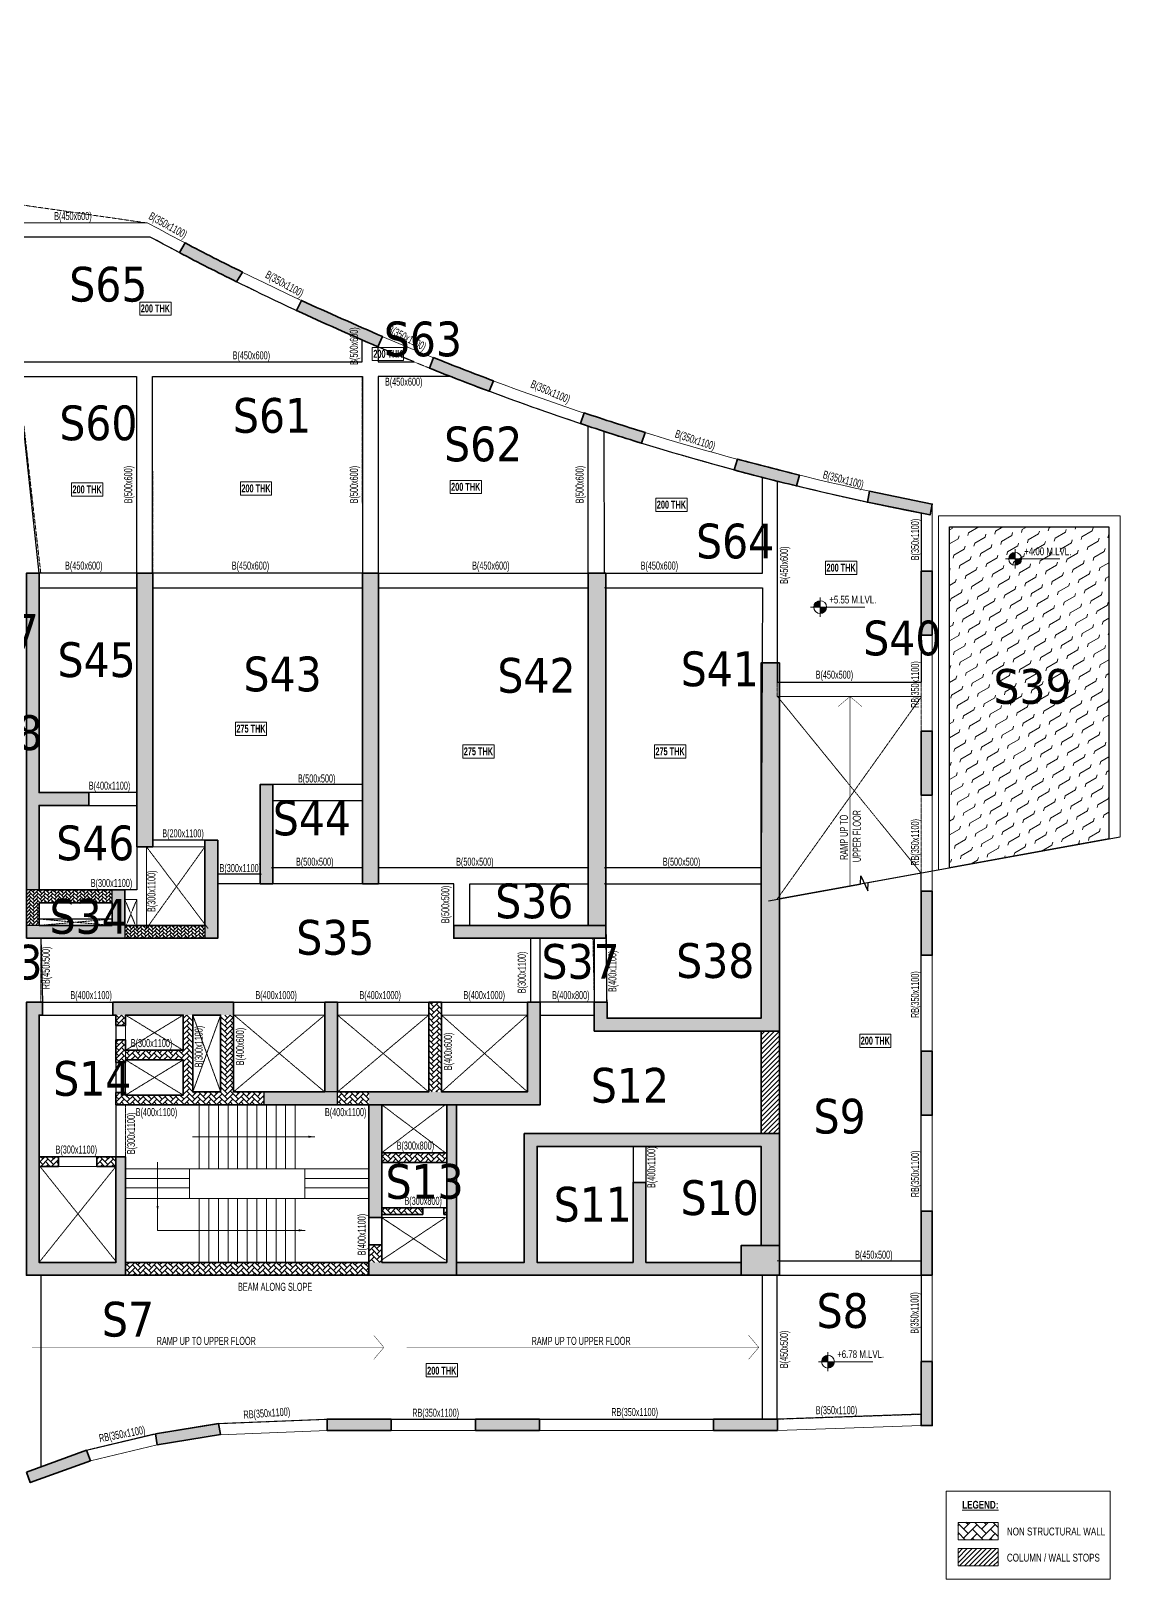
# Model space of a CAD drawing. Header units: millimetres. Extents: x 143 to 72671, y 174 to 58691.
# Drawn here: x 38651 to 72671, y 1636 to 49992 of the extents above; entities that cross this region are included whole.
import ezdxf

# ---------------------------------------------------------------- set-up
doc = ezdxf.new("R2010")
doc.units = ezdxf.units.MM
doc.linetypes.add('HIDDEN', pattern=[0.375, 0.25, -0.125])
doc.linetypes.add('HIDDEN2', pattern=[0.1875, 0.125, -0.0625])
for name, color, linetype, lineweight in [('A-ANNO-DIMS', 8, 'Continuous', 15), ('A-DETL-MISC', 35, 'Continuous', 15), ('A-FLOR-IDEN', 11, 'Continuous', 9), ('A-HIDD-ABVE', 8, 'HIDDEN', 20), ('A-HIDD-BELW', 8, 'HIDDEN2', 20), ('G-____-____-DIMS', 7, 'Continuous', 9), ('G-ANNO-TEXT', 231, 'Continuous', 9), ('S-BEAM', 7, 'Continuous', 18), ('S-BEAM-IDEN', 2, 'Continuous', 9), ('S-COL HATCH', 9, 'Continuous', 0), ('S-COLS', 5, 'Continuous', 35)]:
    doc.layers.add(name, color=color, linetype=linetype, lineweight=lineweight)
doc.layers.add('changes', color=7, linetype='Continuous')
doc.layers.add('SUNK SLAB', color=8, linetype='Continuous')
doc.styles.add('Dim.s & Anno.(Misc.)', font='ARIALN.TTF')
doc.styles.add('SOBHA', font='swisscl.ttf')
doc.styles.add('Swis721 LtCn BT', font='swisscl.ttf', dxfattribs={"width": 0.9, "height": 233.355162})
doc.styles.add('Swis721 LtCn BT_1', font='swisscl.ttf', dxfattribs={"height": 240})
doc.styles.add('Swis721 LtCn BT_2', font='swisscl.ttf', dxfattribs={"height": 244.992296})
doc.styles.add('Swis721 LtCn BT_B', font='', dxfattribs={"width": 0.9, "height": 246.918336})
doc.styles.get('Swis721 LtCn BT_B').set_extended_font_data('Swis721 LtCn BT', bold=True)
doc.dimstyles.new('A-GFC-100', dxfattribs={"dimscale": 100, "dimtxt": 1.75, "dimasz": 1.5, "dimexe": 1.5, "dimexo": 0, "dimgap": 1, "dimtad": 1, "dimdsep": 46, "dimtxsty": 'Dim.s & Anno.(Misc.)', "dimblk": 'ARCHTICK', "dimcen": 0, "dimdle": 1.5, "dimclrd": 256, "dimclre": 8, "dimclrt": 6, "dimazin": 2, "dimtfac": 1, "dimtix": 1, "dimtmove": 2, "dimatfit": 3, "dimfxl": 1, "dimtolj": 1, "dimlwd": -1, "dimlwe": 9, "dimarcsym": 0})
doc.dimstyles.new('S-100', dxfattribs={"dimscale": 100, "dimtxt": 2.5, "dimasz": 1.5, "dimexe": 1.5, "dimexo": 1.5, "dimgap": 0.1, "dimtad": 0, "dimdec": 0, "dimrnd": 0.0005, "dimzin": 0, "dimdsep": 46, "dimtxsty": 'SOBHA', "dimblk": 'OBLIQUE', "dimcen": 0.09, "dimclrd": 8, "dimclre": 8, "dimclrt": 6, "dimadec": 0, "dimazin": 0, "dimtfac": 1, "dimtdec": 0, "dimtofl": 0, "dimtmove": 0, "dimatfit": 3, "dimfxl": 1.5, "dimfxlon": 1, "dimtolj": 1, "dimtzin": 0, "dimlwd": -1, "dimlwe": -1, "dimarcsym": 0})
pattern_1 = [(45, (-31794446.85, 20735559.75), (0, 169.7056275), [360, -120]), (135, (-31794362, 20735644.6), (1e-14, 169.7056275), [360, -120])]

# ---------------------------------------------------------------- blocks, each defined once
blk = doc.blocks.new('_ARCHTICK')
at = {"color": 0, "linetype": 'ByBlock', "const_width": 0.15}
blk.add_lwpolyline([(-0.5, -0.5), (0.5, 0.5)], dxfattribs=at)
blk = doc.blocks.new('Spot Elevations - M_Spot Elevation - Target Filled-23738-FIRST FLOOR  FRAMING PLAN _NTA_')
at = {"layer": 'G-____-____-DIMS'}
h = blk.add_hatch(color=256, dxfattribs=at)
edge = h.paths.add_edge_path(flags=0)
edge.add_line((0, 0), (-2, 0))
edge.add_arc((0, 0), 2, 90, 180, ccw=False)
edge.add_line((0, 2), (0, 0))
h = blk.add_hatch(color=256, dxfattribs=at)
edge = h.paths.add_edge_path(flags=0)
edge.add_line((0, 0), (2, 0))
edge.add_arc((0, 0), 2, 270, 360, ccw=False)
edge.add_line((0, -2), (0, 0))
for p, q in [((-3, 0), (14, 0)), ((0, -3), (0, 3))]:
    blk.add_line(p, q, dxfattribs=at)
blk.add_circle((0, 0), 2, dxfattribs=at)
blk = doc.blocks.new('A$Cb7cd9481')
at = {"layer": 'S-COL HATCH', "transparency": 33554687}
h = blk.add_hatch(color=256, dxfattribs=at)
h.dxf.hatch_style = 1
h.paths.add_polyline_path([(28420, 25306), (28602, 25607, -0.00603), (26815, 26517), (26634, 26217, 0.006005)])
h = blk.add_hatch(color=256, dxfattribs=at)
h.dxf.hatch_style = 1
h.paths.add_polyline_path([(30445, 24722), (30297, 24405, 0.004309), (32837, 23274), (32985, 23591, -0.004327)])
h = blk.add_hatch(color=256, dxfattribs=at)
h.dxf.hatch_style = 1
h.paths.add_polyline_path([(36311, 21885), (36443, 22213, -0.006015), (34578, 22935), (34446, 22609, 0.00603)])
h = blk.add_hatch(color=256, dxfattribs=at)
h.dxf.hatch_style = 1
h.paths.add_polyline_path([(41071, 20263), (41183, 20599, -0.006015), (39279, 21210), (39167, 20874, 0.00603)])
h = blk.add_hatch(color=256, dxfattribs=at)
h.dxf.hatch_style = 1
h.paths.add_polyline_path([(45907, 18929), (46003, 19269, -0.006016), (44065, 19767), (43970, 19427, 0.006031)])
h = blk.add_hatch(color=256, dxfattribs=at)
h.dxf.hatch_style = 1
h.paths.add_polyline_path([(48195, 18764), (48125, 18421), (50085, 18021), (50155, 18363)])
h = blk.add_hatch(color=256, dxfattribs=at)
h.dxf.hatch_style = 1
h.paths.add_polyline_path([(50155, 16269), (49805, 16269), (49805, 14269), (50155, 14269)])
h = blk.add_hatch(color=256, dxfattribs=at)
h.dxf.hatch_style = 1
h.paths.add_polyline_path([(49805, 9269), (50155, 9269), (50155, 11269), (49805, 11269)])
h = blk.add_hatch(color=256, dxfattribs=at)
h.dxf.hatch_style = 1
h.paths.add_polyline_path([(50155, 6269), (49805, 6269), (49805, 4269), (50155, 4269)])
h = blk.add_hatch(color=256, dxfattribs=at)
h.dxf.hatch_style = 1
h.paths.add_polyline_path([(50155, 1269), (49805, 1269), (49805, -731), (50155, -731)])
h = blk.add_hatch(color=256, dxfattribs=at)
h.dxf.hatch_style = 1
h.paths.add_polyline_path([(49805, -5724), (50155, -5724), (50155, -3724), (49805, -3724)])
h = blk.add_hatch(color=256, dxfattribs=at)
h.dxf.hatch_style = 1
h.paths.add_polyline_path([(49805, -10421), (50155, -10421), (50155, -8421), (49805, -8421)])
h = blk.add_hatch(color=256, dxfattribs=at)
h.dxf.hatch_style = 1
h.paths.add_polyline_path([(25886, -10678), (25942, -11024), (27916, -10706), (27860, -10360)])
h = blk.add_hatch(color=256, dxfattribs=at)
h.dxf.hatch_style = 1
h.paths.add_polyline_path([(31255, -10224), (31255, -10574), (33255, -10574), (33255, -10224)])
h = blk.add_hatch(color=256, dxfattribs=at)
h.dxf.hatch_style = 1
h.paths.add_polyline_path([(35880, -10224), (35880, -10574), (37880, -10574), (37880, -10224)])
h = blk.add_hatch(color=256, dxfattribs=at)
h.dxf.hatch_style = 1
h.paths.add_polyline_path([(43315, -10224), (43315, -10574), (45315, -10574), (45315, -10224)])
h = blk.add_hatch(color=256, dxfattribs=at)
h.dxf.hatch_style = 1
h.paths.add_polyline_path([(23855, -11522), (23735, -11193), (21855, -11874), (21974, -12203)])
at = {"layer": 'S-COLS', "elevation": 0}
for points in [[(26634, 26217, 0.006005), (28420, 25306), (28602, 25607, -0.00603), (26815, 26517), (26634, 26217)], [(30297, 24405), (30445, 24722, 0.004327), (32985, 23591), (32837, 23274, -0.004309), (30297, 24405)], [(36443, 22213, -0.006015), (34578, 22935), (34446, 22609, 0.00603), (36311, 21885), (36443, 22213)], [(39167, 20874, 0.00603), (41071, 20263), (41183, 20599, -0.006015), (39279, 21210), (39167, 20874)], [(46003, 19269, -0.006016), (44065, 19767), (43970, 19427, 0.006031), (45907, 18929), (46003, 19269)]]:
    blk.add_lwpolyline(points, format="xyb", dxfattribs=at)
for points in [[(48195, 18764), (50155, 18363), (50085, 18021), (48125, 18421), (48195, 18764)], [(25886, -10678), (25942, -11024), (27916, -10706), (27860, -10360), (25886, -10678)], [(21855, -11874), (21974, -12203), (23855, -11522), (23735, -11193), (21855, -11874)]]:
    blk.add_lwpolyline(points, dxfattribs=at)
for points in [[(49805, 16269), (50155, 16269), (50155, 14269), (49805, 14269)], [(49805, 11269), (50155, 11269), (50155, 9269), (49805, 9269)], [(49805, 6269), (50155, 6269), (50155, 4269), (49805, 4269)], [(49805, 1269), (50155, 1269), (50155, -731), (49805, -731)], [(49805, -3724), (50155, -3724), (50155, -5724), (49805, -5724)], [(49805, -8421), (50155, -8421), (50155, -10421), (49805, -10421)], [(31255, -10224), (33255, -10224), (33255, -10574), (31255, -10574)], [(35880, -10224), (37880, -10224), (37880, -10574), (35880, -10574)], [(43315, -10224), (45315, -10224), (45315, -10574), (43315, -10574)]]:
    blk.add_lwpolyline(points, close=True, dxfattribs=at)
blk = doc.blocks.new('_OBLIQUE')
at = {"color": 0, "linetype": 'ByBlock'}
blk.add_line((-0.5, -0.5), (0.5, 0.5), dxfattribs=at)
blk = doc.blocks.new('*D17')
at = {"layer": 'Defpoints', "color": 0, "transparency": 16777216}
for p in [(38217, 22735), (38907, 22735), (38607, 22102)]:
    blk.add_point(p, dxfattribs=at)
at = {"layer": 'S-COLS', "color": 8, "transparency": 16777216}
for p, q in [((38367, 22735), (38067, 22735)), ((38217, 22735), (38217, 22885)), ((38217, 22102), (38217, 22735)), ((38367, 22102), (38067, 22102))]:
    blk.add_line(p, q, dxfattribs=at)
at = {"layer": 'S-COLS', "color": 8, "transparency": 16777216, "xscale": 150, "yscale": 150, "zscale": 150}
for p, rotation in [((38217, 22735), 90), ((38217, 22102), 270)]:
    blk.add_blockref('_OBLIQUE', p, dxfattribs=dict(at, rotation=rotation))
at = {"layer": 'S-COLS', "color": 6, "transparency": 16777216, "insert": (38217, 23512), "char_height": 250, "attachment_point": 5, "rotation": 90, "style": 'SOBHA'}
blk.add_mtext('\\A1;{\\W0.8;\\C2;B(400x1100)}', dxfattribs=at)
blk = doc.blocks.new('A$C0921b736')
at = {"layer": 'S-COL HATCH', "transparency": 33554687}
h = blk.add_hatch(color=256, dxfattribs=at)
h.dxf.hatch_style = 1
h.paths.add_polyline_path([(29725, 12785), (30125, 12785), (30125, 15425), (31675, 15425), (31675, 15825), (30125, 15825), (30125, 22675), (29725, 22675)])
h = blk.add_hatch(color=256, dxfattribs=at)
h.dxf.hatch_style = 1
h.paths.add_polyline_path([(33675, 14135), (33175, 14135), (33175, 22675), (33675, 22675)])
h = blk.add_hatch(color=256, dxfattribs=at)
h.dxf.hatch_style = 1
h.paths.add_polyline_path([(40725, 12975), (40225, 12975), (40225, 22675), (40725, 22675)])
h = blk.add_hatch(color=256, dxfattribs=at)
h.dxf.hatch_style = 1
h.paths.add_polyline_path([(43075, 11675), (43075, 11275), (47825, 11275), (47825, 11675)])
h.paths.add_polyline_path([(47825, 22675), (47275, 22675), (47275, 11675), (47825, 11675)])
h = blk.add_hatch(color=256, dxfattribs=at)
h.dxf.hatch_style = 1
h.paths.add_polyline_path([(53250, 8375), (53250, 19875), (52675, 19875), (52675, 8775), (47865, 8775), (47865, 9275), (47465, 9275), (47465, 8375)])
h = blk.add_hatch(color=256, dxfattribs=at)
h.dxf.hatch_style = 1
h.paths.add_polyline_path([(37425, 16075), (37025, 16075), (37025, 12975), (37425, 12975)])
h = blk.add_hatch(color=256, dxfattribs=at)
h.dxf.hatch_style = 1
h.paths.add_polyline_path([(35305, 11675), (35305, 11275), (35705, 11275), (35705, 14335), (35305, 14335)])
h = blk.add_hatch(color=256, dxfattribs=at)
h.dxf.hatch_style = 1
h.paths.add_polyline_path([(32805, 11275), (32805, 11675), (32805, 12785), (32405, 12785), (32405, 12385), (32405, 11675), (30125, 11675), (29725, 11675), (29725, 11275)])
at = {"layer": 'S-COL HATCH'}
h = blk.add_hatch(dxfattribs=at)
h.set_pattern_fill('AR-HBONE', color=256, scale=20)
h.set_pattern_definition([(45, (-31794446.854, 20735559.75), (0, 113.13708499), [240, -80]), (135, (-31794390.286, 20735616.32), (9e-15, 113.13708499), [240, -80])])
h.paths.add_polyline_path([(30125, 12385), (30125, 11692), (30125, 11692), (30125, 11675), (29725, 11675), (29725, 12785), (32405, 12785), (32405, 12485), (32405, 12385)])
h = blk.add_hatch(dxfattribs=at)
h.set_pattern_fill('AR-HBONE', color=256, scale=20)
h.set_pattern_definition([(45, (-31966103.18, 21022167.41), (0, 113.13708499), [240, -80]), (135, (-31966046.61, 21022223.98), (9e-15, 113.13708499), [240, -80])])
h.paths.add_polyline_path([(35305, 11275), (35305, 11675), (32805, 11675), (32805, 11275)])
at = {"layer": 'S-COL HATCH', "transparency": 33554687}
h = blk.add_hatch(color=256, dxfattribs=at)
h.dxf.hatch_style = 1
h.paths.add_polyline_path([(32525, 4450), (32825, 4450), (32825, 1150), (32825, 750), (30125, 750), (29725, 750), (29725, 1150), (29725, 1150), (29725, 9275), (30225, 9275), (30225, 8875), (30125, 8875), (30125, 1150), (30125, 1150), (32525, 1150), (32525, 1150)])
h = blk.add_hatch(color=256, dxfattribs=at)
h.dxf.hatch_style = 1
h.paths.add_polyline_path([(36195, 9275), (32425, 9275), (32425, 8875), (36195, 8875)])
h = blk.add_hatch(color=256, dxfattribs=at)
h.dxf.hatch_style = 1
h.paths.add_polyline_path([(39445, 9275), (39045, 9275), (39045, 6475), (39445, 6475)])
h = blk.add_hatch(color=256, dxfattribs=at)
h.dxf.hatch_style = 1
h.paths.add_polyline_path([(40425, 6075), (40425, 6475), (45379, 6475), (45379, 9275), (45779, 9275), (45779, 6075)])
at = {"layer": 'S-COL HATCH'}
h = blk.add_hatch(dxfattribs=at)
h.set_pattern_fill('AR-HBONE', color=256, scale=30)
h.set_pattern_definition(pattern_1)
h.paths.add_polyline_path([(42695, 6475), (42295, 6475), (42295, 9275), (42695, 9275)])
h = blk.add_hatch(dxfattribs=at)
h.set_pattern_fill('AR-HBONE', color=256, scale=30)
h.set_pattern_definition(pattern_1)
h.paths.add_polyline_path([(34925, 8875), (34625, 8875), (34625, 7775), (32825, 7775), (32825, 8100), (32525, 8100), (32525, 7398), (32825, 7398), (32825, 7475), (34625, 7475), (34625, 6375), (32825, 6375), (32825, 6453), (32525, 6453), (32525, 6075), (37145, 6075), (37145, 6475), (34925, 6475)])
h = blk.add_hatch(dxfattribs=at)
h.set_pattern_fill('AR-HBONE', color=256, scale=30)
h.set_pattern_definition(pattern_1)
h.paths.add_polyline_path([(32825, 8875), (32525, 8875), (32525, 8550), (32825, 8550)])
h = blk.add_hatch(dxfattribs=at)
h.set_pattern_fill('AR-HBONE', color=256, scale=30)
h.set_pattern_definition(pattern_1)
h.paths.add_polyline_path([(36195, 6475), (35795, 6475), (35795, 8875), (36195, 8875)])
at = {"layer": 'S-COL HATCH', "transparency": 33554687}
h = blk.add_hatch(color=256, dxfattribs=at)
h.dxf.hatch_style = 1
h.paths.add_polyline_path([(39445, 6475), (37145, 6475), (37145, 6075), (39445, 6075)])
at = {"layer": 'S-COL HATCH'}
h = blk.add_hatch(dxfattribs=at)
h.set_pattern_fill('AR-HBONE', color=256, scale=30)
h.set_pattern_definition(pattern_1)
h.paths.add_polyline_path([(39445, 6475), (40425, 6475), (40425, 6075), (39445, 6075)])
at = {"layer": 'S-COL HATCH', "transparency": 33554687}
h = blk.add_hatch(color=256, dxfattribs=at)
h.dxf.hatch_style = 1
h.paths.add_polyline_path([(40425, 6075), (40825, 6075), (40825, 6075), (40825, 4575), (40825, 4575), (40825, 4275), (40825, 2550), (40425, 2550)])
h = blk.add_hatch(color=256, dxfattribs=at)
h.dxf.hatch_style = 1
h.paths.add_polyline_path([(42865, 6075), (43165, 6075), (43165, 750), (42865, 750), (40425, 750), (40425, 1150), (42865, 1150), (42865, 2850), (42865, 2850), (42865, 2850)])
h = blk.add_hatch(color=256, dxfattribs=at)
h.dxf.hatch_style = 1
h.paths.add_polyline_path([(52675, 4775), (52675, 1675), (53250, 1675), (53250, 5175), (45279, 5175), (45279, 1150), (43165, 1150), (43165, 750), (52050, 750), (52050, 1150), (49079, 1150), (49079, 3648), (48679, 3648), (48679, 1150), (45679, 1150), (45679, 4775)])
at = {"layer": 'S-COL HATCH'}
h = blk.add_hatch(dxfattribs=at)
h.set_pattern_fill('AR-HBONE', color=256, scale=30)
h.set_pattern_definition([(45, (-31794446.85, 20683630.75), (0, 169.7056275), [360, -120]), (135, (-31794362, 20683715.6), (1e-14, 169.7056275), [360, -120])])
h.paths.add_polyline_path([(32525, 4150), (32525, 4450), (31925, 4450), (31925, 4150)])
h.paths.add_polyline_path([(30725, 4150), (30725, 4450), (30125, 4450), (30125, 4150)])
h = blk.add_hatch(dxfattribs=at)
h.set_pattern_fill('AR-HBONE', color=256, scale=30)
h.set_pattern_definition(pattern_1)
h.paths.add_polyline_path([(40825, 4275), (42865, 4275), (42865, 4575), (40825, 4575)])
h = blk.add_hatch(dxfattribs=at)
h.set_pattern_fill('AR-HBONE', color=256, scale=30)
h.set_pattern_definition(pattern_1)
h.paths.add_polyline_path([(42115, 2850), (42115, 2650), (40825, 2650), (40825, 2850)])
h = blk.add_hatch(dxfattribs=at)
h.set_pattern_fill('AR-HBONE', color=256, scale=30)
h.set_pattern_definition(pattern_1)
h.paths.add_polyline_path([(42765, 2850), (42865, 2850), (42865, 2650), (42765, 2650)])
h = blk.add_hatch(dxfattribs=at)
h.set_pattern_fill('AR-HBONE', color=256, scale=30)
h.set_pattern_definition(pattern_1)
h.paths.add_polyline_path([(40425, 1700), (40825, 1700), (40825, 1150), (40425, 1150)])
at = {"layer": 'S-COL HATCH', "transparency": 33554687}
h = blk.add_hatch(color=256, dxfattribs=at)
h.dxf.hatch_style = 1
h.paths.add_polyline_path([(53250, 1675), (53250, 750), (52050, 750), (52050, 1675)])
at = {"layer": 'S-COL HATCH'}
h = blk.add_hatch(dxfattribs=at)
h.set_pattern_fill('AR-HBONE', color=256, scale=30)
h.set_pattern_definition(pattern_1)
h.paths.add_polyline_path([(40425, 1150), (32825, 1150), (32825, 750), (40425, 750)])
at = {"layer": 'changes'}
for p, q in [((30125, 12785), (29725, 12785)), ((32405, 12385), (32405, 12785)), ((30125, 11675), (29725, 11675)), ((32805, 11675), (32805, 11275)), ((35305, 11675), (35305, 11275))]:
    blk.add_line(p, q, dxfattribs=at)
blk.add_lwpolyline([(39445, 6475), (37145, 6475), (37145, 6075), (39445, 6075)], close=True, dxfattribs=at)
at = {"layer": 'S-COLS'}
for p, q in [((32525, 4450), (32525, 1150)), ((32825, 4450), (32825, 1150)), ((40825, 2550), (40425, 2550)), ((40825, 1700), (40425, 1700)), ((32825, 1150), (32825, 750))]:
    blk.add_line(p, q, dxfattribs=at)
for points in [[(29725, 11275), (29725, 22675), (30125, 22675), (30125, 15825), (31675, 15825), (31675, 15425), (30125, 15425), (30125, 12785), (32805, 12785), (32805, 11675), (35305, 11675), (35305, 14335), (35705, 14335), (35705, 11275), (29725, 11275)], [(47825, 11675), (47825, 22675), (47275, 22675), (47275, 11675), (47825, 11675)], [(29725, 1150), (29725, 9275), (30225, 9275), (30225, 8875), (30125, 8875), (30125, 1150), (32525, 1150)], [(36195, 9275), (32425, 9275), (32425, 8875), (32525, 8875), (32525, 8550), (32825, 8550), (32825, 8875), (33725, 8875), (34625, 8875), (34625, 7775), (32825, 7775), (32825, 8100), (32525, 8100), (32525, 7398), (32825, 7398), (32825, 7475), (34625, 7475), (34625, 6375), (33725, 6375), (32825, 6375), (32825, 6453), (32525, 6453), (32525, 6075), (34625, 6075), (34625, 6075), (45779, 6075), (45779, 9275), (45379, 9275), (45379, 6475), (42695, 6475), (42695, 9275)], [(39045, 9275), (39045, 6475), (36195, 6475), (36195, 9275)], [(39445, 9275), (39045, 9275)], [(42295, 9275), (42295, 6475), (39445, 6475), (39445, 9275)], [(42695, 9275), (42295, 9275)], [(40825, 750), (40425, 750), (40425, 6075)], [(40825, 6075), (40825, 1150)], [(43165, 6075), (43165, 750), (42865, 750)], [(42865, 1150), (42865, 6075)], [(43165, 1150), (45279, 1150), (45279, 5175), (53250, 5175)], [(53250, 5175), (53250, 1675), (52675, 1675), (52675, 4775), (45679, 4775), (45679, 1150), (48679, 1150), (48679, 3648), (49079, 3648), (49079, 1150), (52050, 1150), (52050, 750), (43165, 750)], [(30125, 4150), (30725, 4150), (30725, 4450), (30125, 4450)], [(32525, 4150), (31925, 4150), (31925, 4450), (32825, 4450)], [(40825, 2850), (42115, 2850)], [(42115, 2650), (40825, 2650)], [(42115, 2850), (42115, 2650)], [(42765, 2650), (42765, 2850)], [(42765, 2850), (42865, 2850)], [(42865, 2650), (42765, 2650)], [(30125, 750), (30125, 750), (29725, 750), (29725, 1150)], [(32825, 1150), (40425, 1150), (40425, 750), (30125, 750)], [(40825, 1150), (42865, 1150)], [(42865, 750), (40825, 750)]]:
    blk.add_lwpolyline(points, dxfattribs=at)
for points in [[(33675, 14135), (33175, 14135), (33175, 22675), (33675, 22675)], [(53250, 8375), (47465, 8375), (47465, 9275), (47865, 9275), (47865, 8775), (52675, 8775), (52675, 19875), (53250, 19875)], [(30125, 12385), (32405, 12385), (32405, 11675), (30125, 11675)], [(35795, 6475), (34925, 6475), (34925, 8875), (35795, 8875)], [(40825, 4575), (42865, 4575), (42865, 4275), (40825, 4275)]]:
    blk.add_lwpolyline(points, close=True, dxfattribs=at)
at = {"layer": 'S-COLS', "elevation": 0}
for points in [[(40725, 12975), (40225, 12975), (40225, 22675), (40725, 22675)], [(37425, 16075), (37025, 16075), (37025, 12975), (37425, 12975)], [(43075, 11675), (47825, 11675), (47825, 11275), (43075, 11275)], [(53250, 750), (52050, 750), (52050, 1675), (53250, 1675)]]:
    blk.add_lwpolyline(points, close=True, dxfattribs=at)
blk = doc.blocks.new('A$C40398dd4')
at = {"layer": 'A-ANNO-DIMS', "ltscale": 500, "elevation": 0}
blk.add_lwpolyline([(5810, 1000), (6600, 1000), (6600, 1565)], dxfattribs=at)
at = {"layer": 'A-DETL-MISC'}
for p, q in [((2300, 4925), (2300, 2925)), ((2600, 4925), (2600, 2925)), ((2900, 4925), (2900, 2925)), ((3200, 4925), (3200, 2925)), ((3500, 4925), (3500, 2925)), ((3800, 4925), (3800, 2925)), ((4100, 4925), (4100, 2925)), ((4400, 4925), (4400, 2925)), ((4700, 4925), (4700, 2925)), ((5000, 4925), (5000, 2925)), ((5300, 4925), (5300, 2925)), ((2300, 0), (2300, 2000)), ((2600, 0), (2600, 2000)), ((2900, 0), (2900, 2000)), ((3200, 0), (3200, 2000)), ((3500, 0), (3500, 2000)), ((3800, 0), (3800, 2000)), ((4100, 0), (4100, 2000)), ((4400, 0), (4400, 2000)), ((4700, 0), (4700, 2000)), ((5000, 0), (5000, 2000)), ((5300, 0), (5300, 2000))]:
    blk.add_line(p, q, dxfattribs=at)
for points in [[(2000, 2925), (0, 2925)], [(5600, 2925), (7600, 2925)], [(2000, 2625), (0, 2625)], [(5600, 2625), (7600, 2625)], [(2000, 2325), (0, 2325)], [(5600, 2325), (7600, 2325)]]:
    blk.add_lwpolyline(points, dxfattribs=at)
blk.add_lwpolyline([(5600, 2925), (5600, 2000), (2000, 2000), (2000, 2925)], close=True, dxfattribs=at)
at = {"layer": 'A-DETL-MISC', "elevation": 0}
for points in [[(2000, 2000), (0, 2000)], [(5600, 2000), (7600, 2000)]]:
    blk.add_lwpolyline(points, dxfattribs=at)
at = {"layer": 'A-ANNO-DIMS', "ltscale": 500}
for points in [[(1688, 3925), (5510, 3925)], [(6600, 1565), (6600, 3126)], [(1988, 1000), (5810, 1000)]]:
    blk.add_leader(points, dimstyle='A-GFC-100', override={"dimasz": 2, "dimtad": 0, "dimfxl": 0.18, "dimarcsym": 1}, dxfattribs=at)

msp = doc.modelspace()

# ---------------------------------------------------------------- hatches: boundary and pattern name
at = {"layer": 'A-HIDD-BELW', "transparency": 33554687}
h = msp.add_hatch(dxfattribs=at)
h.set_pattern_fill('FLEX', color=256, scale=1500, angle=30)
h.set_pattern_definition([(30, (-31346360.95, 21161987.46), (-187.5, 324.7595264), [375, -375]), (75, (-31346036.2, 21162174.96), (-187.5, 324.7595264), [93.75, -342.830086, 93.75, -530.330086])])
h.paths.add_polyline_path([(67346.7, 23849.9), (72321.1, 24752.6), (72321.1, 34499.1), (67346.7, 34499.1)])
at = {"layer": 'SUNK SLAB'}
h = msp.add_hatch(dxfattribs=at)
h.set_pattern_fill('ANSI31', color=8, scale=850, style=0)
h.set_pattern_definition([(45, (-31785662.45, 21367976.96), (-75.1300955, 75.1300955), [])])
h.paths.add_polyline_path([(62031.8, 18752.3), (61456.8, 18752.3), (61456.8, 15552.3), (62031.8, 15552.3)])
h = msp.add_hatch(dxfattribs=at)
h.set_pattern_fill('AR-HBONE', color=8, scale=50, style=0)
h.set_pattern_definition([(45, (-31290990.7, 20966932.96), (0, 282.8427125), [600, -200]), (135, (-31290849.28, 20967074.38), (2e-14, 282.8427125), [600, -200])])
h.paths.add_polyline_path([(68859.5, 3404.4), (68859.5, 2863.1), (67609.8, 2863.1), (67609.8, 3404.4)], flags=0)
h = msp.add_hatch(dxfattribs=at)
h.set_pattern_fill('ANSI31', color=8, scale=850, style=0)
h.set_pattern_definition([(45, (-31290990.7, 20967601.46), (-75.1300955, 75.1300955), [])])
h.paths.add_polyline_path([(68859.5, 2588), (68859.5, 2046.8), (67609.8, 2046.8), (67609.8, 2588)], flags=0)

# ---------------------------------------------------------------- linework, layer by layer
at = {"elevation": 0}
msp.add_lwpolyline([(61690, 22823.4), (64562.1, 23344.6), (64579, 23601.7), (64791.2, 23132.1), (64808.1, 23389.2), (72671.1, 24816.1)], dxfattribs=at)
at = {"layer": 'A-FLOR-IDEN', "color": 8, "elevation": 0, "flags": 128}
for points in [[(43026.7, 41525.1), (43026.7, 41113.3), (42049.2, 41113.3), (42049.2, 41525.1)], [(43026.7, 41525.1), (43026.7, 41113.3), (42049.2, 41113.3), (42049.2, 41525.1)], [(50291.7, 40107.8), (50291.7, 39696), (49314.2, 39696), (49314.2, 40107.8)], [(50291.7, 40107.8), (50291.7, 39696), (49314.2, 39696), (49314.2, 40107.8)], [(40893.2, 35873.6), (40893.2, 35461.8), (39915.7, 35461.8), (39915.7, 35873.6)], [(40893.2, 35873.6), (40893.2, 35461.8), (39915.7, 35461.8), (39915.7, 35873.6)], [(46169.2, 35904.6), (46169.2, 35492.8), (45191.7, 35492.8), (45191.7, 35904.6)], [(46169.2, 35904.6), (46169.2, 35492.8), (45191.7, 35492.8), (45191.7, 35904.6)], [(52720.7, 35953.1), (52720.7, 35541.3), (51743.2, 35541.3), (51743.2, 35953.1)], [(52720.7, 35953.1), (52720.7, 35541.3), (51743.2, 35541.3), (51743.2, 35953.1)], [(59145.7, 35397.6), (59145.7, 34985.8), (58168.2, 34985.8), (58168.2, 35397.6)], [(59145.7, 35397.6), (59145.7, 34985.8), (58168.2, 34985.8), (58168.2, 35397.6)], [(64446.7, 33428.6), (64446.7, 33016.8), (63469.2, 33016.8), (63469.2, 33428.6)], [(64446.7, 33428.6), (64446.7, 33016.8), (63469.2, 33016.8), (63469.2, 33428.6)], [(46013.5, 28401.5), (46013.5, 27989.7), (45036, 27989.7), (45036, 28401.5)], [(53116.5, 27691.5), (53116.5, 27279.7), (52139, 27279.7), (52139, 27691.5)], [(59103.5, 27691.5), (59103.5, 27279.7), (58126, 27279.7), (58126, 27691.5)], [(65515.8, 18654.2), (65515.8, 18242.3), (64538.3, 18242.3), (64538.3, 18654.2)], [(51972.6, 8364.6), (51972.6, 7952.8), (50995.1, 7952.8), (50995.1, 8364.6)]]:
    msp.add_lwpolyline(points, close=True, dxfattribs=at)
at = {"layer": 'A-HIDD-ABVE', "linetype": 'HIDDEN'}
for p, q in [((725.4, 49991.8, 0), (42216.5, 44002.3)), ((61956.7, 22871.8, 0), (66471.1, 29202.3, 0)), ((61971.1, 29202.3, 0), (66457.1, 23688.5, 0)), ((44086.7, 24512.3, 0), (42256.7, 21952.3, 0)), ((44186.7, 21952.3, 0), (42256.7, 24512.3, 0)), ((41956.7, 22862.3, 0), (41586.7, 21952.3, 0)), ((41956.7, 21952.3, 0), (41586.7, 22862.3, 0)), ((41186.7, 22252.5, 0), (38906.7, 22052.3, 0)), ((41186.7, 22052.3, 0), (38906.7, 22252.5, 0)), ((43406.7, 19252.3, 0), (41606.7, 18152.3, 0)), ((43406.7, 18152.3, 0), (41606.7, 19252.3, 0)), ((44576.7, 19252.3, 0), (43706.7, 16852.3, 0)), ((44576.7, 16852.3, 0), (43706.7, 19252.3, 0)), ((47826.7, 19252.3, 0), (44976.7, 16852.3, 0)), ((47826.7, 16852.3, 0), (44996.7, 19252.3, 0)), ((51076.7, 19252.3, 0), (48226.7, 16852.3, 0)), ((51076.7, 16852.3, 0), (48226.7, 19252.3, 0)), ((54161.1, 19252.3, 0), (51476.7, 16852.3, 0)), ((54161.1, 16852.3, 0), (51476.7, 19252.3, 0)), ((43406.7, 16752.3, 0), (41606.7, 17852.3, 0)), ((43406.7, 17852.3, 0), (41606.7, 16752.3, 0)), ((49606.7, 16452.3, 0), (51596.7, 14952.3, 0)), ((49606.7, 14952.3, 0), (51596.7, 16452.3, 0)), ((41306.7, 14527.1, 0), (38906.7, 11527.1, 0)), ((38930.8, 14527.1, 0), (41330.8, 11527.1, 0)), ((49606.7, 12927.1, 0), (51596.7, 11602, 0)), ((49606.7, 11602, 0), (51596.7, 12927.1, 0))]:
    msp.add_line(p, q, dxfattribs=at)
at = {"layer": 'A-HIDD-BELW', "color": 4, "ltscale": 500000, "elevation": 0}
for points in [[(66996.7, 23786.4), (66996.7, 34849.1), (72671.1, 34849.1), (72671.1, 24816.1)], [(67346.7, 23849.9), (67346.7, 34499.1), (72321.1, 34499.1), (72321.1, 24752.6)]]:
    msp.add_lwpolyline(points, dxfattribs=at)
at = {"layer": 'changes', "color": 1, "elevation": 0}
for points in [[(48993.4, 39652.3), (48992.1, 40339.9, -0.0217808), (42379.5, 43552.3), (38227.6, 43552.3), (38227.6, 39652.3)], [(49494.3, 39202.3), (49494.3, 33052.3), (56056.7, 33052.3), (56056.7, 37647.6, -0.0098084), (52963.6, 38737.7), (51750.6, 39202.3)]]:
    msp.add_lwpolyline(points, format="xyb", close=True, dxfattribs=at)
for points in [[(49489.2, 40126.6), (49493.4, 39652.3), (50626.1, 39652.3)], [(38254.3, 39202.3), (41949.1, 39202.3), (41949.1, 33052.3), (38906.7, 33052.3)], [(42449.3, 39202.3), (49006.7, 39202.3), (49006.7, 33052.3), (42449.3, 33052.3)], [(67346.7, 34499.1), (72321.1, 34499.1), (72321.1, 24752.6), (67346.7, 23849.9)], [(38906.7, 32602.3), (41956.7, 32602.3), (41956.7, 26202.3), (38906.7, 26202.3)], [(42456.7, 32602.3), (49006.7, 32602.3), (49006.7, 26452.3), (45806.7, 26452.3), (45806.7, 23652.3), (44486.7, 23652.3), (44486.7, 24712.3), (42456.7, 24712.3)], [(49506.7, 32602.3), (56056.7, 32602.3), (56056.7, 23852.3), (49506.7, 23852.3)], [(56606.7, 32602.3), (61506.8, 32602.3), (61456.7, 23852.3), (56606.7, 23852.3)], [(38906.7, 25802.3), (41956.7, 25802.3), (41956.7, 23162.3), (38906.7, 23162.3)], [(46206.7, 25952.3), (49006.7, 25952.3), (49006.7, 23852.3), (46206.7, 23852.3)], [(38956.7, 21652.3), (39006.7, 19652.3), (54261.1, 19652.3), (54261.1, 21652.3), (51856.7, 21652.3), (51856.7, 23352.3), (44486.7, 23352.3), (44486.7, 21652.3)], [(52356.7, 23352.3), (56056.7, 23352.3), (56056.7, 22052.3), (52356.7, 22052.3)], [(56606.7, 23352.3), (61456.7, 23352.3), (61456.7, 19152.3), (56646.7, 19152.3)], [(62031.7, 11577.1), (66457.1, 11577.1), (66457.1, 23688.5), (62031.7, 22885.4)], [(38906.7, 22762.3), (41186.7, 22762.3), (41186.7, 22252.5), (38906.7, 22252.5)], [(54561.1, 21652.3), (56246.6, 21652.3), (56246.6, 19652.3), (54561.1, 19652.3)], [(38906.7, 19252.3), (41306.7, 19252.3), (41306.7, 14827.1), (38906.7, 14827.1)], [(54561.1, 19252.3), (56246.7, 19252.3), (56246.7, 18752.3), (61456.8, 18752.3), (61456.8, 15552.3), (54061.1, 15552.3), (54061.1, 11527), (51946.7, 11527), (51946.7, 16452.3), (54561.1, 16452.3)], [(54461.1, 15152.3), (57461, 15152.3), (57461, 11527), (54461.1, 11527)], [(60831.7, 12051.9), (61456.7, 12051.9), (61456.7, 15152.3), (57861.1, 15152.3), (57861.1, 11527), (60831.7, 11527)], [(49606.7, 14652.3), (51646.7, 14652.3), (51646.7, 13227.1), (49606.7, 13227.1)], [(38956.7, 11127.1), (38956.7, 5141), (40387.7, 5659.2), (42538.3, 6174.1), (44533.7, 6494.3), (47907, 6628.3), (49907, 6628.3), (52532.1, 6628.3), (54532.1, 6628.3), (59967.1, 6628.3), (61506.7, 6628.3), (61506.7, 11127.1)], [(61956.7, 11127.1), (66457.1, 11127.1), (66457.1, 6781.2), (61956.7, 6628.3)]]:
    msp.add_lwpolyline(points, close=True, dxfattribs=at)
for points in [[(56547.8, 37486.8), (56556.7, 33052.3), (61506.8, 33052.3), (61506.8, 36045.8, -0.0153585), (56547.8, 37486.8)], [(61956.8, 35931.1), (61956.9, 29652.3), (66471.2, 29652.3), (66471.1, 34924, -0.0137594), (61956.8, 35931.1)]]:
    msp.add_lwpolyline(points, format="xyb", dxfattribs=at)
at = {"layer": 'G-ANNO-TEXT', "color": 7, "elevation": 0}
for points in [[(67241.3, 4376.6), (72360, 4376.6), (72360, 1636.4), (67241.3, 1636.4)], [(68859.5, 3404.4), (68859.5, 2863.1), (67609.8, 2863.1), (67609.8, 3404.4)], [(68859.5, 2588), (68859.5, 2046.8), (67609.8, 2046.8), (67609.8, 2588)]]:
    msp.add_lwpolyline(points, close=True, dxfattribs=at)
at = {"layer": 'S-BEAM', "ltscale": 250000}
msp.add_line((38152.6, 44002.3, 0), (42282.1, 44002.3, 0), dxfattribs=at)
at = {"layer": 'S-BEAM', "linetype": 'HIDDEN'}
for p, q in [((38227.6, 43552.3, 0), (42379.5, 43552.3, 0)), ((48993.4, 39652.3, 0), (48992.1, 40339.9, 0)), ((38227.6, 39652.3, 0), (48993.4, 39652.3, 0)), ((49493.4, 39652.3, 0), (49492.5, 40125.1, 0)), ((49493.4, 39652.3, 0), (50626.1, 39652.3, 0)), ((38955.1, 33080.7, 0), (38254.2, 39203.5, 0)), ((41949.1, 39202.3), (38254.3, 39202.3, 0)), ((41956.7, 33052.3, 0), (41949.1, 39202.3, 0)), ((42449.3, 39202.3, 0), (48994.3, 39202.3, 0)), ((42456.7, 33052.3, 0), (42449.3, 39202.3, 0)), ((49006.7, 33052.3, 0), (48994.3, 39202.3, 0)), ((49494.3, 39202.3, 0), (51750.6, 39202.3, 0)), ((49506.7, 33052.3, 0), (49494.3, 39202.3, 0)), ((56056.7, 33052.3, 0), (56047.5, 37650.7, 0)), ((56556.7, 33052.3, 0), (56547.8, 37486.8, 0)), ((61506.8, 33052.3, 0), (61506.8, 36045.8, 0)), ((61956.8, 29202.3, 0), (61956.8, 35931.1)), ((41956.7, 33052.3, 0), (38906.7, 33052.3, 0)), ((42456.7, 33052.3, 0), (49006.7, 33052.3, 0)), ((56056.7, 33052.3, 0), (49506.7, 33052.3, 0)), ((61456.7, 33052.3, 0), (56556.7, 33052.3, 0)), ((41956.7, 32602.3, 0), (38906.7, 32602.3)), ((42456.7, 32602.3, 0), (49006.7, 32602.3, 0)), ((56056.7, 32602.3, 0), (49506.7, 32602.3, 0)), ((61506.8, 32602.3, 0), (56556.7, 32602.3, 0)), ((61506.8, 30252.3, 0), (61506.8, 32602.3, 0)), ((66471.2, 29652.3, 0), (61956.9, 29652.3, 0)), ((40456.7, 26202.3, 0), (41956.7, 26202.3, 0)), ((46206.7, 26452.3, 0), (49006.7, 26452.3, 0)), ((40456.7, 25802.3, 0), (41956.7, 25802.3, 0)), ((46206.7, 25952.3, 0), (49006.7, 25952.3, 0)), ((44086.7, 24712.3, 0), (42456.7, 24712.3, 0)), ((41956.7, 24512.3, 0), (41956.7, 23162.3, 0)), ((49006.7, 23852.3, 0), (46156.7, 23852.3, 0)), ((56056.7, 23852.3, 0), (49506.7, 23852.3, 0)), ((56556.7, 23852.3, 0), (61456.7, 23852.3, 0)), ((45856.7, 23652.3, 0), (44486.7, 23652.3, 0)), ((51856.7, 23352.3, 0), (44486.7, 23352.3, 0)), ((51856.7, 22052.3, 0), (51856.7, 23352.3, 0)), ((56056.7, 23352.3, 0), (52356.7, 23352.3, 0)), ((52356.7, 22052.3, 0), (52356.7, 23352.3, 0)), ((56556.7, 23352.3, 0), (61456.7, 23352.3, 0)), ((41956.7, 23162.3, 0), (41586.7, 23162.3, 0)), ((38956.7, 21652.3, 0), (38956.7, 19652.3, 0)), ((54261.1, 19652.3, 0), (54261.1, 21652.3, 0)), ((54561.1, 19652.3, 0), (54561.1, 21652.3, 0)), ((56206.8, 21644.3, 0), (56246.8, 19644.3, 0)), ((56606.7, 21652.3, 0), (56646.7, 19652.3, 0)), ((41206.7, 19652.3, 0), (39006.7, 19652.3, 0)), ((47826.7, 19652.3, 0), (44976.7, 19652.3, 0)), ((51076.7, 19652.3, 0), (48226.7, 19652.3, 0)), ((54161.1, 19652.3, 0), (51476.7, 19652.3, 0)), ((56256.7, 19652.3, 0), (54561.1, 19652.3, 0)), ((41206.7, 19252.3, 0), (39006.7, 19252.3, 0)), ((41306.7, 16829.8, 0), (41306.7, 19252.3, 0)), ((56256.7, 19252.3, 0), (54561.1, 19252.3, 0)), ((41306.7, 14827.1, 0), (41306.7, 16452.3, 0)), ((41606.7, 14827.1, 0), (41606.7, 16452.3, 0)), ((57461, 14024.9, 0), (57461, 15152.3, 0)), ((57861.1, 14024.9, 0), (57861.1, 15152.3, 0)), ((40706.7, 14827.1, 0), (39506.7, 14827.1, 0)), ((51496.7, 13227.1, 0), (50846.7, 13227.1, 0)), ((38956.7, 11127.1, 0), (38956.7, 5141)), ((61506.7, 11127.1), (61506.7, 6628.3)), ((61956.7, 11127.1), (66471.1, 11127.1, 0)), ((61956.7, 11127.1), (61956.7, 6628.3)), ((61955.2, 6628.1, 0), (66460.4, 6781.3, 0)), ((44533.7, 6494.3, 0), (47900.1, 6628.1, 0)), ((49907, 6628.3, 0), (52532.1, 6628.3, 0)), ((59967.1, 6628.3, 0), (54532.1, 6628.3, 0)), ((40425.6, 5670.5, 0), (42512.7, 6169, 0)), ((38956.7, 4768.8), (38956.7, 4764.2))]:
    msp.add_line(p, q, dxfattribs=at)
at = {"layer": 'S-BEAM'}
for p, q in [((66471.2, 29202.3, 0), (61956.8, 29202.3, 0)), ((42256.7, 24512.3, 0), (42256.7, 21952.3, 0)), ((44086.7, 24512.3, 0), (42456.7, 24512.3, 0)), ((41956.7, 22862.3, 0), (41586.7, 22862.3, 0)), ((41956.7, 22862.3, 0), (41956.7, 21952.3, 0)), ((41606.7, 16829.8, 0), (41606.7, 19252.3, 0)), ((47826.7, 19252.3, 0), (44976.7, 19252.3, 0)), ((51076.7, 19252.3, 0), (48226.7, 19252.3, 0)), ((54161.1, 19252.3, 0), (51476.7, 19252.3, 0)), ((40706.7, 14527.1, 0), (39506.7, 14527.1, 0)), ((51596.7, 12927.1, 0), (49606.7, 12927.1, 0)), ((61956.7, 11577.1), (66471.1, 11577.1, 0)), ((61967.1, 6278.3, 0), (66472.3, 6431.5, 0)), ((40506.9, 5330.1, 0), (42593.9, 5828.6, 0)), ((44547.6, 6144.6, 0), (47914, 6278.4, 0)), ((49907, 6278.3, 0), (52532.1, 6278.3, 0)), ((59967.1, 6278.3, 0), (54532.1, 6278.3, 0))]:
    msp.add_line(p, q, dxfattribs=at)
at = {"layer": 'S-BEAM', "ltscale": 250000, "elevation": 0}
msp.add_lwpolyline([(66807.1, 35215.7, -0.0777359), (42282.6, 44003.2, -0.0777359)], format="xyb", dxfattribs=at)
at = {"layer": 'S-BEAM', "linetype": 'HIDDEN', "elevation": 0}
for points in [[(48992.1, 40339.9, -0.0217249), (42379.5, 43552.3, -0.0217249)], [(56047.5, 37650.7, -0.0207042), (49492.5, 40125.1, -0.0207042)], [(61506.8, 36045.8, -0.0152572), (56547.8, 37486.8, -0.0152572)], [(66471.1, 34924, -0.0136644), (61956.8, 35931.1, -0.0136644)]]:
    msp.add_lwpolyline(points, format="xyb", dxfattribs=at)
for points in [[(66457.1, 19752.3), (66457.1, 34924)], [(66457.1, 15252.3), (66457.1, 19302.3)], [(66457.1, 6431.4), (66457.1, 14802.3)]]:
    msp.add_lwpolyline(points, dxfattribs=at)
at = {"layer": 'S-BEAM', "elevation": 0}
msp.add_lwpolyline([(66807.1, 6431.4), (66807.1, 35215.7)], dxfattribs=at)
at = {"layer": 'S-BEAM', "const_width": 12.5, "elevation": 0}
for points in [[(64610.4, 28885.9), (64235.4, 29202.3), (63860.4, 28885.9)], [(64235.4, 29202.3), (64235.4, 23285.3)], [(49359.5, 8497.8), (49675.9, 8872.8), (49359.5, 9247.8)], [(61069.2, 8497.8), (61385.5, 8872.8), (61069.2, 9247.8)], [(38682, 8877.1), (49674.5, 8877.1)], [(50391.7, 8877.1), (61384.2, 8877.1)]]:
    msp.add_lwpolyline(points, dxfattribs=at)
at = {"layer": 'S-BEAM', "elevation": 0}
msp.add_lwpolyline([(38906.7, 22052.3), (41186.7, 22052.3), (41186.7, 22252.5), (38906.7, 22252.5)], close=True, dxfattribs=at)
at = {"layer": 'S-COLS', "elevation": 0}
msp.add_lwpolyline([(62031.8, 18752.3), (61456.8, 18752.3), (61456.8, 15552.3), (62031.8, 15552.3)], close=True, dxfattribs=at)

# ---------------------------------------------------------------- block references
at = {"layer": 'changes'}
msp.add_blockref('A$C0921b736', (8781.7, 10377.1, 0), dxfattribs=at)
at = {"layer": 'G-____-____-DIMS', "xscale": 99.99999999999991, "yscale": 99.99999999999991, "zscale": 99.99999999999991}
for p in [(69394.3, 33501.7), (63303.9, 31994.6, 0), (63548.5, 8424.8)]:
    msp.add_blockref('Spot Elevations - M_Spot Elevation - Target Filled-23738-FIRST FLOOR  FRAMING PLAN _NTA_', p, dxfattribs=at)
at = {"layer": 'S-BEAM'}
msp.add_blockref('A$Cb7cd9481', (16652.4, 16852.3, 0), dxfattribs=at)
at = {"layer": 'S-BEAM-IDEN', "xscale": -1}
msp.add_blockref('A$C40398dd4', (49206.7, 11527.1, 0), dxfattribs=at)

# ---------------------------------------------------------------- texts
at = {"layer": 'A-FLOR-IDEN', "color": 1, "char_height": 246.92, "width": 1155, "attachment_point": 2, "line_spacing_factor": 0.964267, "style": 'Swis721 LtCn BT_B'}
for s, insert in [('200 THK', (42537.9, 41447.1)), ('200 THK', (42537.9, 41447.1)), ('200 THK', (49802.9, 40029.7)), ('200 THK', (49802.9, 40029.7)), ('200 THK', (40404.4, 35795.6)), ('200 THK', (40404.4, 35795.6)), ('200 THK', (45680.4, 35826.6)), ('200 THK', (45680.4, 35826.6)), ('200 THK', (52231.9, 35875.1)), ('200 THK', (52231.9, 35875.1)), ('200 THK', (58656.9, 35319.6)), ('200 THK', (58656.9, 35319.6)), ('200 THK', (63957.9, 33350.6)), ('200 THK', (63957.9, 33350.6)), ('275 THK', (45524.7, 28323.5)), ('275 THK', (52627.7, 27613.5)), ('275 THK', (58614.7, 27613.5)), ('200 THK', (65027, 18576.1, 0)), ('200 THK', (51483.9, 8268.6, 0))]:
    msp.add_mtext(s, dxfattribs=dict(at, insert=insert))
at = {"layer": 'changes', "char_height": 1084.701, "attachment_point": 1, "style": 'Dim.s & Anno.(Misc.)'}
for s, insert in [('{\\fTahoma|b0|i0|c0|p34;S65}', (39849.1, 42625.2)), ('{\\fTahoma|b0|i0|c0|p34;S63}', (49673.5, 40914.5)), ('{\\fTahoma|b0|i0|c0|p34;S60}', (39538.1, 38294)), ('{\\fTahoma|b0|i0|c0|p34;S61}', (44962.3, 38527.4)), ('{\\fTahoma|b0|i0|c0|p34;S62}', (51557.3, 37634.9)), ('{\\fTahoma|b0|i0|c0|p34;S64}', (59428.2, 34602.7)), ('{\\fTahoma|b0|i0|c0|p34;S47}', (36456.8, 31782.5)), ('{\\fTahoma|b0|i0|c0|p34;S40}', (64650.6, 31573.9)), ('{\\fTahoma|b0|i0|c0|p34;S45}', (39481.9, 30896.6)), ('{\\fTahoma|b0|i0|c0|p34;S43}', (45290.6, 30450.1)), ('{\\fTahoma|b0|i0|c0|p34;S41}', (58950, 30610.6)), ('{\\fTahoma|b0|i0|c0|p34;S42}', (53222.5, 30407.6)), ('{\\fTahoma|b0|i0|c0|p34;S39}', (68717.3, 30061.2)), ('{\\fTahoma|b0|i0|c0|p34;S48}', (36571.6, 28616.8)), ('{\\fTahoma|b0|i0|c0|p34;S44}', (46206.7, 25952.3, 0)), ('{\\fTahoma|b0|i0|c0|p34;S46}', (39441.3, 25173.7)), ('{\\fTahoma|b0|i0|c0|p34;S36}', (53154.6, 23362.1)), ('{\\fTahoma|b0|i0|c0|p34;S34}', (39234.8, 22877.2)), ('{\\fTahoma|b0|i0|c0|p34;S35}', (46939.6, 22223.9)), ('{\\fTahoma|b0|i0|c0|p34;S33}', (36572.7, 21448.2)), ('{\\fTahoma|b0|i0|c0|p34;S37}', (54598.6, 21470.4)), ('{\\fTahoma|b0|i0|c0|p34;S38}', (58807.2, 21498.1)), ('{\\fTahoma|b0|i0|c0|p34;S14}', (39347.7, 17817.8)), ('{\\fTahoma|b0|i0|c0|p34;S12}', (56141.5, 17603.2)), ('{\\fTahoma|b0|i0|c0|p34;S9}', (63098.3, 16638.4)), ('{\\fTahoma|b0|i0|c0|p34;S13}', (49729, 14598.9)), ('{\\fTahoma|b0|i0|c0|p34;S10}', (58945.6, 14092.1)), ('{\\fTahoma|b0|i0|c0|p34;S11}', (54981.5, 13887.8)), ('{\\fTahoma|b0|i0|c0|p34;S7}', (40869.1, 10296.5)), ('{\\fTahoma|b0|i0|c0|p34;S8}', (63194.1, 10565.4))]:
    msp.add_mtext_dynamic_manual_height_columns(s, width=6038.664, gutter_width=5423.5, heights=[1159.3], dxfattribs=dict(at, insert=insert))
at = {"layer": 'G-____-____-DIMS', "char_height": 240, "width": 1683.881, "attachment_point": 1, "line_spacing_factor": 0.970126, "style": 'Swis721 LtCn BT_1'}
for s, insert in [('+4.00 M.LVL.', (69679.7, 33857.3)), ('+5.55 M.LVL.', (63589.3, 32350.2, 0)), ('+6.78 M.LVL.', (63833.8, 8780.4))]:
    msp.add_mtext(s, dxfattribs=dict(at, insert=insert))
at = {"layer": 'G-ANNO-TEXT', "color": 7, "char_height": 244.992, "attachment_point": 1, "line_spacing_factor": 0.971848, "style": 'Swis721 LtCn BT_2'}
for s, insert, width in [('\\fSwis721 LtCn BT|b1|i0|c0|p34|;\\LLEGEND:', (67741.7, 4079.1, 0), 1299), ('NON STRUCTURAL WALL', (69137.6, 3243.6, 0), 3845.238), ('COLUMN / WALL STOPS', (69137.6, 2427.3, 0), 3845.238)]:
    msp.add_mtext(s, dxfattribs=dict(at, insert=insert, width=width))
at = {"layer": 'S-BEAM-IDEN', "style": 'Swis721 LtCn BT', "width": 0.8}
for s, rotation, p in [('B(450x600)', 360, (39376.6, 44085.6, 0)), ('B(350x1100)', 331.04302, (42304.6, 44130)), ('B(350x1100)', 331.04302, (45947.6, 42300.1)), ('B(350x1100)', 332.51757, (49763.1, 40597.3)), ('B(500x600)', 90, (48864, 39563.3, 0)), ('B(450x600)', 360, (44949.5, 39735.6, 0)), ('B(450x600)', 360, (49708.3, 38911.4)), ('B(350x1100)', 336.76966, (54234.4, 38867.8)), ('B(350x1100)', 341.7169, (58747, 37304)), ('B(500x600)', 90, (41814, 35236.3, 0)), ('B(500x600)', 90, (48864, 35236.3, 0)), ('B(500x600)', 90, (55914, 35236.3, 0)), ('B(350x1100)', 345.46876, (63369.6, 36025.5)), ('B(350x1100)', 90, (66391.9, 33457.8, 0)), ('B(450x600)', 90, (62299, 32719.4, 0)), ('RB(350x1100)', 90, (66391.9, 28844.3, 0)), ('RAMP UP TO', 90, (64169, 24100.5)), ('UPPER FLOOR', 90, (64574, 24030.5)), ('RB(350x1100)', 90, (66391.9, 23916.3, 0)), ('B(300x1100)', 90, (42538.8, 22472, 0)), ('B(500x500)', 90, (51718.2, 22121, 0)), ('RB(450x500)', 90, (39238.8, 20057.1, 0)), ('B(300x1100)', 90, (54106.7, 19934.8, 0)), ('B(400x1100)', 90, (56938.9, 19970.3, 0)), ('RB(350x1100)', 90, (66391.9, 19160.3, 0)), ('B(300x1100)', 90, (44013.4, 17621.1, 0)), ('B(400x600)', 90, (45303.9, 17683.8, 0)), ('B(400x600)', 90, (51801.2, 17532.1, 0)), ('B(300x1100)', 90, (41900.2, 14907.5, 0)), ('B(400x1100)', 360, (41923.4, 16096)), ('B(400x1100)', 360, (47833.1, 16096)), ('B(300x800)', 360, (50073.8, 15051.7, 0)), ('B(400x1100)', 90, (58153.3, 13850.4, 0)), ('RB(350x1100)', 90, (66391.9, 13562.8, 0)), ('B(400x1100)', 90, (49106.5, 11746.5)), ('BEAM ALONG SLOPE', 360, (45119.4, 10639.5, 0)), ('B(350x1100)', 90, (66378, 9298.8, 0)), ('B(450x500)', 90, (62297.7, 8223.6)), ('RB(350x1100)', 4.13755, (45298.2, 6644.2, 0)), ('RB(350x1100)', 10.78837, (40804.6, 5907.5, 0))]:
    msp.add_text(s, height=250, rotation=rotation, dxfattribs=at).set_placement(p)
for s, p in [('B(450x600)', (39716.2, 33167.3, 0)), ('B(450x600)', (44923.2, 33167.3, 0)), ('B(450x600)', (52431.5, 33167.3, 0)), ('B(450x600)', (57695.5, 33167.3, 0)), ('B(450x500)', (63163.2, 29759.7, 0)), ('B(500x500)', (46990.6, 26519, 0)), ('B(400x1100)', (40456.8, 26294.4, 0)), ('B(200x1100)', (42752.9, 24804.4, 0)), ('B(500x500)', (46930.2, 23919, 0)), ('B(500x500)', (51931.7, 23919, 0)), ('B(500x500)', (58387.7, 23919, 0)), ('B(300x1100)', (44542.2, 23719, 0)), ('B(300x1100)', (40518.6, 23254.4, 0)), ('B(400x1100)', (39882.3, 19751.7, 0)), ('B(400x1000)', (45662.3, 19751.7, 0)), ('B(400x1000)', (48912.3, 19751.7, 0)), ('B(400x1000)', (52162.3, 19751.7, 0)), ('B(400x800)', (54929.3, 19751.7, 0)), ('B(300x1100)', (41770, 18252.4, 0)), ('B(300x1100)', (39418.5, 14926.5, 0)), ('B(300x800)', (50317.9, 13326.5, 0)), ('B(450x500)', (64393.8, 11643.2, 0)), ('RAMP UP TO UPPER FLOOR', (42579.3, 8950.7)), ('RAMP UP TO UPPER FLOOR', (54289, 8950.7)), ('RB(350x1100)', (50562.3, 6706.8, 0)), ('RB(350x1100)', (56778.3, 6729.5, 0)), ('B(350x1100)', (63163.7, 6786.1, 0))]:
    msp.add_text(s, height=250, dxfattribs=at).set_placement(p)

# ---------------------------------------------------------------- dimensions: what is measured, and where the dimension line sits
at = {"layer": 'S-COLS'}
dim = msp.add_linear_dim(base=(38217.1, 22734.8, 0), p1=(38606.7, 22102.3, 0), p2=(38906.7, 22734.8, 0), angle=90, text='{\\W0.8;\\C2;B(400x1100)}', dimstyle='S-100', dxfattribs=at)
dim.commit()
dim.dimension.update_dxf_attribs({"geometry": '*D17', "text_midpoint": (38217.1, 23511.6, 0)})

doc.saveas('drawing.dxf')
